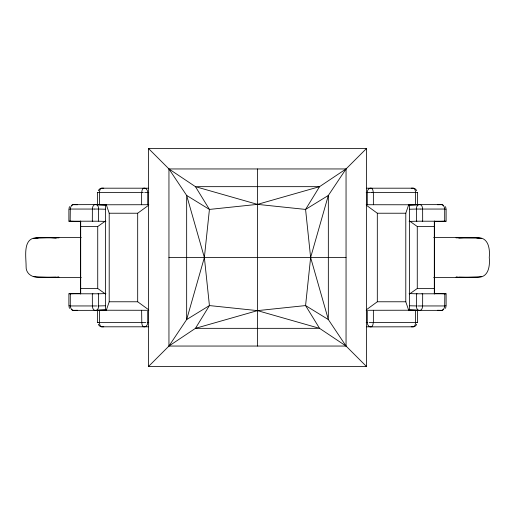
<?xml version="1.0" encoding="UTF-8"?>
<svg xmlns="http://www.w3.org/2000/svg" width="515" height="515" viewBox="0 0 515 515"><rect width="100%" height="100%" fill="white"/><g stroke="black" fill="none" stroke-linecap="round" stroke-linejoin="round"><path stroke-width="0.77" d="M68.888 305.942L68.894 293.788M70.156 221.212L70.298 209.051A4.423 3.013 -83 0 1 73.297 204.667L95.417 204.616A4.423 3.219 -81.7 0 1 98.59 209.045L98.584 221.212L105.89 221.418M97.38 322.371L97.387 310.21M97.387 204.79L97.38 192.629M99.453 310.217L99.453 322.384A4.423 2.382 -90 0 0 101.816 326.806L148.365 326.8M146.06 326.233A4.423 3.74 84 0 1 143.988 326.864A4.429 2.189 -89.8 0 1 141.792 322.442L141.631 310.275M148.809 204.732L147.734 204.719L147.734 192.559A4.423 3.792 -87.6 0 0 146.337 189.069M366.191 310.268L367.266 310.281L367.266 322.442A4.423 3.792 -87.6 0 0 368.663 325.931M373.369 204.725L373.369 192.559L371.605 192.565M415.547 204.783L415.547 192.616A4.423 2.382 -90 0 0 413.185 188.194L366.635 188.2M417.614 310.21L417.62 322.371M417.62 192.629L417.614 204.79M444.831 293.788L444.702 305.949A4.423 3.013 -83 0 1 441.703 310.333L441.703 310.371A4.423 3.174 -89.5 0 0 443.46 309.554L443.724 309.328M446.106 221.212L446.112 209.058M80.688 293.917L80.688 221.083M434.312 293.917L434.312 221.083M68.965 208.247L69.628 206.612M446.035 306.753L445.372 308.388M106.167 310.629L109.206 301.771L109.206 213.229L106.167 204.371M408.833 310.629L405.788 301.771L405.788 213.229L408.833 204.371M148.391 366.609L168.952 346.048L186.662 319.551L204.371 257.5L209.425 209.425L195.449 186.662L168.952 168.952L148.391 148.391M366.609 148.391L346.048 168.952L328.338 195.449L310.629 257.5L305.575 305.575L319.551 328.338L346.048 346.048L366.609 366.609M71.276 205.672L71.521 205.408A4.423 3.174 -89.5 0 1 73.297 204.629L77.572 204.713M109.206 213.229L137.685 213.229L148.442 205.388M366.558 309.612L377.315 301.771L405.788 301.771M80.881 226.51L97.728 226.51L105.459 221.038M409.541 293.962L417.272 288.49L434.119 288.49M346.048 168.952L319.551 186.662L257.5 204.371L209.425 209.425L186.662 195.449L168.952 168.952L346.048 168.952L346.048 346.048L168.952 346.048L168.952 168.952M168.952 346.048L195.449 328.338L257.5 310.629L305.575 305.575L328.338 319.551L346.048 346.048M458.929 277.205L476.195 277.141C488.22 278.718 490.183 266.744 489.25 257.5C490.183 248.256 488.22 236.282 476.195 237.859L458.929 237.795L476.42 237.859L481.371 238.522L476.581 237.859M48.133 237.576L56.096 237.814L38.419 237.859L33.63 238.522L38.58 237.859L48.133 237.576L81.325 237.576M38.419 237.859C22.145 236.482 26.143 256.303 26.098 266.409C25.699 273.549 32.207 277.849 38.805 277.141L56.071 277.205M481.596 276.478L476.42 277.141L466.867 277.424L433.675 277.424M434.345 221.592L445.134 221.212M80.655 293.408L69.937 293.769L92.945 293.801M409.766 204.938L415.174 204.713M105.234 310.062L99.826 310.288M408.839 205.002L417.446 204.79M409.11 221.418L416.86 221.212M105.89 293.582L98.565 293.788L98.584 305.955A4.423 3.219 81.7 0 1 95.417 310.352L73.342 310.371A4.423 3.174 89.5 0 1 71.54 309.554L71.295 309.348M106.161 309.998L97.786 310.217M409.316 209.238L416.506 209.045M105.684 305.762L97.889 305.955M458.105 237.833L465.238 237.576L456 237.859M444.966 221.231L422.248 221.205M97.541 192.623L99.073 192.616M437.428 204.713L441.703 204.629A4.423 3.174 89.5 0 1 443.46 205.446L443.724 205.672M77.572 310.288L73.342 310.371A4.423 3.013 83 0 1 70.304 305.949L70.298 293.788M417.414 322.377L416.558 322.384M33.404 276.478L38.58 277.141L48.133 277.424L59 277.141L57.686 277.141M417.852 204.648L441.658 204.629A4.423 3.013 83 0 1 444.696 209.051L444.702 221.212M97.148 310.352L95.372 310.384A4.423 3.038 89.8 0 1 93.627 309.657L93.408 309.354A4.429 2.929 -90 0 1 92.443 305.955M69.042 293.788L69.345 293.782M69.267 209.051L69.95 209.051M411.253 188.213L413.185 188.194A4.378 3.695 81.5 0 1 413.391 188.187L413.571 188.213A4.429 3.843 89.5 0 1 416.661 190.743M366.191 204.732L416.95 204.783M416.88 221.212L422.165 221.199M98.082 293.788L98.513 293.788M98.017 293.788L93.241 293.801M416.468 293.788L417.086 293.788M148.809 310.268L147.708 310.281L147.734 322.442A4.423 3.792 87.6 0 1 146.337 325.931M103.747 326.787L101.816 326.806A4.378 3.695 81.5 0 1 101.61 326.813L101.429 326.787A4.429 3.843 89.5 0 1 98.339 324.257M366.191 192.565L367.337 192.559M98.442 221.218L92.835 221.199M445.887 305.942L445.584 305.949M148.809 322.435L147.258 322.442M369.191 322.442L372.59 322.442M144.728 192.565L147.425 192.559M142.262 322.442L145.809 322.442M367.491 192.559L370.272 192.565M70.252 209.051L94.638 209.051M445.964 209.051L445.05 209.051M68.997 221.212L70.034 221.212L69.699 221.225M445.604 293.775L446.003 293.788M69.654 305.949L96.691 305.955M143.299 192.565L99.286 192.616M371.309 192.571L370.916 192.571M415.927 192.616L417.459 192.629M97.554 204.79L147.734 204.719M416.641 209.045L420.214 209.051M444.76 293.788L445.398 293.788M434.345 293.408L445.269 293.775M98.738 322.384L141.631 322.442M366.635 326.8L371.012 326.87A4.429 2.189 89.8 0 0 373.208 322.442L416.217 322.384M373.182 192.559L373.227 192.559A4.429 2.189 -89.8 0 0 371.012 188.13A4.423 3.74 84 0 0 368.94 188.767M415.714 192.616L373.369 192.559M420.414 209.051L444.748 209.051M92.771 221.199L70.298 221.212M421.991 293.801L444.702 293.788M69.441 305.949L69.145 305.942M418.109 305.955L445.314 305.949M146.73 310.288L98.05 310.217M417.24 310.217L368.27 310.288M98.442 322.384L97.573 322.377M94.786 209.051L98.359 209.045M92.365 209.045L92.327 221.199M422.635 209.045L422.673 221.199M366.558 205.388L377.315 213.229L405.788 213.229M445.243 221.212L446.003 221.212M409.541 221.038L417.272 226.51L434.119 226.51M433.675 237.576L466.867 237.576M168.952 257.5L346.048 257.5M457.314 277.141L456 277.141L466.867 277.424M48.133 277.424L81.325 277.424M80.881 288.49L97.728 288.49L105.459 293.962M421.759 293.801L417.131 293.788M109.206 301.771L137.685 301.771L148.442 309.612M92.365 305.955L92.327 293.801M422.635 305.955L422.673 293.801M147.696 192.559L148.809 192.565M98.494 209.045L105.684 209.238M417.111 305.955L409.316 305.762M367.742 322.442L366.191 322.435M98.024 204.796L106.161 205.002M416.976 310.204L408.839 309.998M103.747 188.213L101.816 188.194A4.378 3.695 -81.5 0 0 101.61 188.187L101.429 188.213A4.429 3.843 -89.5 0 0 98.339 190.743M416.558 221.218L416.416 209.045A4.423 3.219 81.7 0 1 419.583 204.648L419.628 204.616A4.423 3.038 89.8 0 1 421.373 205.343L421.592 205.646A4.429 2.929 -90 0 1 422.558 209.045M411.253 326.787L413.185 326.806A4.378 3.695 -81.5 0 0 413.391 326.813L413.571 326.787A4.429 3.843 -89.5 0 0 416.661 324.257M97.148 204.648L95.372 204.616A4.423 3.038 -89.8 0 0 93.627 205.343L93.408 205.646A4.429 2.929 90 0 0 92.443 209.045M417.852 310.352L441.658 310.371L437.428 310.288M148.365 188.2L101.816 188.194A4.423 2.382 90 0 0 99.434 192.616L99.453 204.783M70.034 221.231L80.655 221.592M59 237.859L49.762 237.576L56.895 237.833M99.826 204.713L105.234 204.938M415.174 310.288L409.766 310.062M409.11 293.582L416.448 293.788L416.416 305.955A4.423 3.219 -81.7 0 0 419.583 310.352L419.628 310.384A4.423 3.038 -89.8 0 0 421.373 309.657L421.592 309.354A4.429 2.929 90 0 0 422.558 305.955M445.372 206.612L446.035 208.247M69.628 308.388L68.965 306.753M446.112 305.942L446.106 293.788M68.888 209.058L68.894 221.212M434.396 221.154L434.396 293.846M417.272 226.51L417.272 288.49M415.547 310.217L415.547 322.384A4.423 2.382 90 0 1 413.185 326.806L371.012 326.87A4.423 3.74 -84 0 1 368.94 326.233M409.592 204.564L409.592 310.436M377.315 213.229L377.315 301.771M373.369 310.275L373.369 322.442M367.266 204.719L367.266 192.559A4.423 3.792 87.6 0 1 368.663 189.069M257.5 168.952L257.5 346.048M141.631 192.559L141.631 204.725M137.685 213.229L137.685 301.771M105.408 204.564L105.408 310.436M97.728 226.51L97.728 288.49M80.604 221.154L80.604 293.846M141.792 192.559A4.429 2.189 89.8 0 1 143.988 188.13A4.423 3.74 -84 0 1 146.06 188.767M209.425 305.575L195.449 328.338L319.551 328.338L257.5 310.629L209.425 305.575L186.662 319.551L186.662 195.449L204.371 257.5L209.425 305.575M319.551 186.662L305.575 209.425L310.629 257.5L328.338 319.551L328.338 195.449L305.575 209.425L257.5 204.371L195.449 186.662L319.551 186.662M69.422 293.775L69.474 293.775M366.48 148.52L148.52 148.52L148.52 366.48L366.48 366.48L366.48 148.52"/></g></svg>
